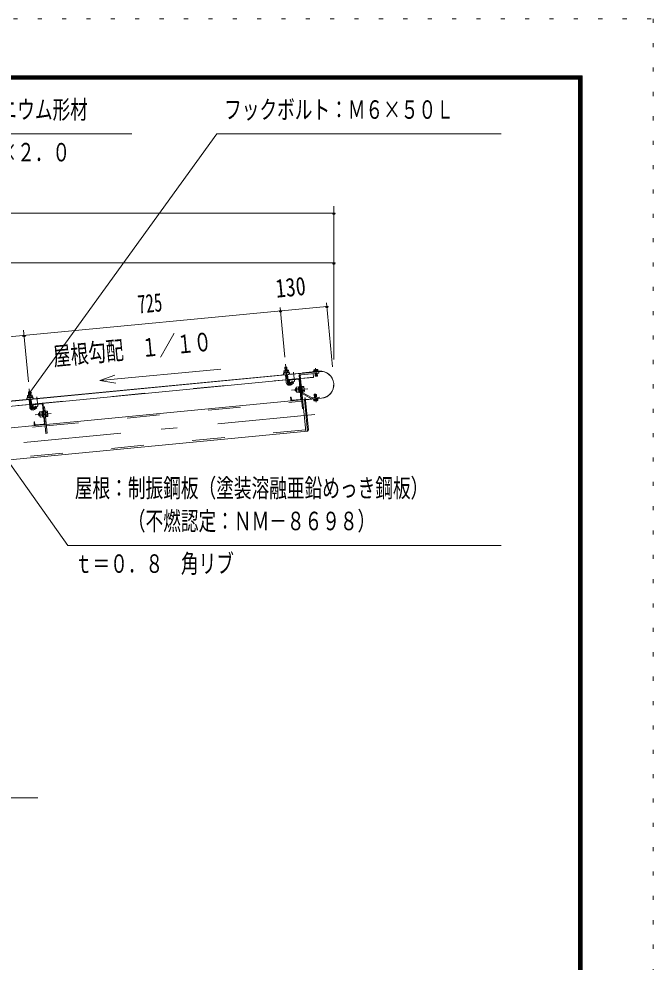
# Model space of a CAD drawing. Units: millimetres, scale not verified. Extents: x -31545 to 31552, y -14700 to 14700.
# Drawn here: x 25306 to 31552, y 5408 to 14700 of the extents above; entities that cross this region are included whole.
import ezdxf
from ezdxf.enums import TextEntityAlignment as Align

# ---------------------------------------------------------------- set-up
doc = ezdxf.new("R2010")
doc.units = ezdxf.units.MM
doc.header["$LTSCALE"] = 80
for name, pattern in [('USER2', [10, 4, -6]), ('USER3', [24, 12, -5, 2, -5]), ('USER4', [3, 0.5, -2.5])]:
    doc.linetypes.add(name, pattern=pattern)
for name, color, linetype, lineweight in [('0-6_2-02BOLD', 7, 'Continuous', 18), ('0-7_2-12HIDDEN', 3, 'USER2', 18), ('0-8_2-22CENTER', 3, 'USER3', 18), ('0-9_2-42THIN', 4, 'Continuous', 18), ('0-A_2-52DIM', 3, 'Continuous', 18), ('0-C_F-F1PAPER', 5, 'Continuous', 18), ('0-D_F-E_J_ADD', 5, 'USER4', 18)]:
    doc.layers.add(name, color=color, linetype=linetype, lineweight=lineweight)
doc.styles.add('ＭＳ ゴシック', font='')
doc.styles.get('ＭＳ ゴシック').set_extended_font_data('MS Gothic')

msp = doc.modelspace()

# ---------------------------------------------------------------- linework, layer by layer
at = {"layer": '0-6_2-02BOLD'}
for p, q in [((27946.04, 11267.53), (27925.14, 11265.51)), ((28240.83, 11232.83), (28239.66, 11245.02)), ((22768.72, 10698.56), (28261.78, 11227.48)), ((28203.77, 11220.14), (22768.9, 10696.82)), ((27927.4, 11232.98), (27929.12, 11215.13)), ((27932.02, 11193.97), (27939.42, 11117.1)), ((27935.64, 11156.39), (27956.55, 11158.41)), ((27951.74, 11217.31), (27950.02, 11235.15)), ((27960.33, 11119.12), (27952.92, 11195.98)), ((27957.79, 11145.47), (28069.28, 11156.2)), ((28077.62, 11186.36), (28130.44, 10637.81)), ((28093.11, 11025.66), (28077.63, 11186.35)), ((28204.09, 11216.82), (28203.6, 11221.87)), ((28220.71, 11230.92), (28219.55, 11243.09)), ((28221.5, 11218.49), (28221.02, 11223.55)), ((28224.97, 11182.1), (28222.57, 11207.34)), ((28241.93, 11225.57), (28242.41, 11220.5)), ((25431.97, 10902.25), (27936.88, 11143.45)), ((28058.66, 11149.55), (27976.45, 11141.63)), ((28030.42, 11059.44), (28033.1, 11031.58)), ((28058.85, 11074.51), (28038.63, 11072.56)), ((28039.89, 11059.49), (28060.11, 11061.43)), ((28082.76, 10957.77), (28064.78, 11144.52)), ((28071.06, 11079.18), (28065.49, 11078.64)), ((28072.63, 11121.36), (28083.78, 11122.43)), ((28111.68, 11066.4), (28094.95, 11064.79)), ((25399.3, 11022.31), (25402.26, 10991.6)), ((25401.57, 10989.77), (25403.29, 10971.92)), ((25425.91, 10974.1), (25424.2, 10991.95)), ((28062.62, 11035.29), (28042.41, 11033.34)), ((28060.7, 11055.33), (28068.34, 11049.04)), ((28069.01, 11042.07), (28061.37, 11048.36)), ((28070.96, 11021.86), (28063.98, 11021.19)), ((28094.71, 11008.91), (28189.22, 10958.25)), ((28194.51, 10968.13), (28096.39, 11020.71)), ((28097.47, 11038.64), (28114.2, 11040.25)), ((22906.15, 10659.04), (25411.06, 10900.24)), ((25406.2, 10950.75), (25413.6, 10873.89)), ((25409.82, 10913.18), (25430.72, 10915.19)), ((25434.5, 10875.9), (25427.1, 10952.77)), ((25447.86, 10868.62), (25445.58, 10892.31)), ((25450.62, 10898.41), (25532.84, 10906.34)), ((25538.95, 10901.3), (25556.93, 10714.56)), ((25557.94, 10879.21), (25546.8, 10878.15)), ((28089.4, 10947.16), (25574.72, 10705.03)), ((28077.72, 10951.66), (27995.5, 10943.75)), ((28129.67, 10948.93), (28287.15, 10964.1)), ((28287.31, 10962.35), (28129.84, 10947.2)), ((28219.61, 10950.22), (28220.77, 10938.04)), ((28239.72, 10952.13), (28240.88, 10939.96)), ((25483.39, 10868.06), (25461.17, 10852.21)), ((25511.56, 10816.9), (25504.6, 10816.23)), ((25507.28, 10788.37), (25514.24, 10789.04)), ((25534.29, 10818.22), (25514.07, 10816.28)), ((25516.58, 10790.13), (25536.8, 10792.07)), ((25534.87, 10812.12), (25542.51, 10805.82)), ((25543.18, 10798.85), (25535.54, 10805.15)), ((25585.86, 10823.19), (25569.12, 10821.58)), ((25571.64, 10795.43), (25588.37, 10797.04)), ((25563.58, 10703.95), (23048.91, 10461.82)), ((25551.89, 10708.45), (25469.67, 10700.54)), ((25538.17, 10777.98), (25545.13, 10778.65)), ((25545.36, 10776.21), (25550.94, 10776.74))]:
    msp.add_line(p, q, dxfattribs=at)
for points in [[(27949, 11236.83), (27946.04, 11267.53), (27944.13, 11269.1), (27926.71, 11267.43), (27925.14, 11265.51), (27928.09, 11234.81)], [(28212.36, 11244.18), (28209.49, 11242.14), (28210.65, 11229.96)], [(28212.36, 11244.18), (28246.52, 11247.44), (28249.72, 11245.98), (28250.89, 11233.79)], [(27917.8, 11214.05), (27916.09, 11231.89), (27918.95, 11233.93), (27958.14, 11237.71), (27961.34, 11236.25), (27963.06, 11218.41)], [(28066.48, 11185.29), (28097.79, 10860.06), (28108.94, 10861.14)], [(28080.58, 11155.7), (28208.79, 11168.04), (28205.17, 11205.66)], [(28082.85, 11205.14), (28259.83, 11222.18), (28260.91, 11211.03), (28083.92, 11193.99)], [(28261.62, 11229.22), (28098.92, 11213.55), (28099.09, 11211.81)], [(28243.47, 11209.35), (28245.87, 11184.09), (28242.72, 11180.28), (28228.78, 11178.95), (28224.97, 11182.1), (28245.87, 11184.09)], [(27971.4, 11135.52), (27973.69, 11111.83), (27968.11, 11111.29), (27965.83, 11134.98)], [(27974.8, 11112.52), (27997.03, 11128.37), (28009.22, 11111.27), (27987, 11095.42)], [(28040.06, 11032.25), (28033.1, 11031.58), (28027.37, 11036.3), (28025.69, 11053.72), (28030.42, 11059.44), (28037.38, 11060.12)], [(28038.63, 11072.56), (28036.61, 11068.13), (28040.84, 11024.23), (28043.67, 11020.26), (28063.88, 11022.21)], [(28063.98, 11021.19), (28058.75, 11075.53), (28065.73, 11076.21)], [(28065.49, 11078.64), (28071.19, 11019.42), (28076.77, 11019.96)], [(28093.49, 11021.57), (28099.06, 11022.11), (28093.36, 11081.33), (28087.78, 11080.8)], [(28093.69, 11077.87), (28110.43, 11079.48), (28113.25, 11075.51), (28117.48, 11031.62), (28115.46, 11027.18), (28098.73, 11025.57)], [(25391.98, 10970.84), (25390.26, 10988.68), (25393.13, 10990.72), (25432.31, 10994.5), (25435.52, 10993.04), (25437.23, 10975.19)], [(25423.17, 10993.61), (25420.21, 11024.31), (25418.3, 11025.89), (25400.88, 11024.22), (25399.3, 11022.31), (25420.21, 11024.31)], [(27989.39, 10948.78), (27987.11, 10972.47), (27981.53, 10971.94), (27983.81, 10948.25)], [(28124.11, 10951.92), (28122.6, 10967.6), (28124.34, 10967.76), (28125.85, 10952.08)], [(28199.56, 10956.18), (28263.76, 10962.35), (28262.68, 10973.51), (28198.48, 10967.33)], [(28238.31, 10971.16), (28235.46, 11000.95), (28231.65, 11004.1), (28217.72, 11002.77), (28214.57, 10998.96)], [(28235.46, 11000.95), (28214.57, 10998.96), (28217.4, 10969.15)], [(22823.78, 10126.85), (28147.86, 10639.49), (28117.97, 10949.91), (28100.55, 10948.23)], [(25440, 10891.77), (25442.29, 10868.08), (25447.86, 10868.62)], [(25483.39, 10868.06), (25471.2, 10885.15), (25448.98, 10869.31)], [(25544.52, 10901.83), (25571.97, 10616.86), (25583.11, 10617.93), (25557.95, 10879.22)], [(28147.86, 10639.49), (28157.3, 10650.95), (28129.43, 10940.47), (28117.97, 10949.91)], [(28213.93, 10935.61), (28210.71, 10937.08), (28209.55, 10949.26)], [(28213.93, 10935.61), (28248.07, 10938.87), (28250.94, 10940.92), (28249.79, 10953.1)], [(25533.02, 10831.3), (25512.8, 10829.35), (25510.79, 10824.91)], [(25510.79, 10824.91), (25515.01, 10781.02), (25517.84, 10777.05), (25538.06, 10779)], [(25539.9, 10832.99), (25532.92, 10832.32), (25538.17, 10777.98)], [(25545.36, 10776.21), (25539.66, 10835.43), (25545.24, 10835.97)], [(25567.66, 10778.35), (25573.23, 10778.89), (25567.53, 10838.12), (25561.96, 10837.58)], [(25567.87, 10834.65), (25584.6, 10836.27), (25587.43, 10832.3), (25591.66, 10788.4), (25589.64, 10783.97), (25572.91, 10782.35)], [(25463.56, 10705.57), (25461.29, 10729.26), (25455.7, 10728.72), (25457.98, 10705.03)]]:
    msp.add_lwpolyline(points, dxfattribs=at)
for points in [[(27968.3, 11218.91), (27968.84, 11213.34), (27913.09, 11207.96), (27912.56, 11213.53)], [(28208.99, 11229.8), (28209.53, 11224.23), (28253.08, 11228.38), (28252.55, 11233.95)], [(25442.47, 10975.7), (25386.73, 10970.32), (25387.27, 10964.75), (25443.01, 10970.13)], [(28207.89, 10949.1), (28207.36, 10954.68), (28250.91, 10958.83), (28251.45, 10953.26)], [(25501.55, 10793.08), (25499.86, 10810.51), (25504.6, 10816.23), (25507.28, 10788.37)]]:
    msp.add_lwpolyline(points, close=True, dxfattribs=at)
for centre, radius, start, end in [((28215.13, 11236.3), 8.11, 56.9164, 95.44783), ((28232.27, 11216.16), 29.79, 75.61871, 115.27916), ((28245.3, 11239.18), 8.11, 95.44783, 133.99406), ((27917.25, 11201.33), 7, 95.49939, 275.49939), ((27922.53, 11224.17), 10.06, 61.11575, 121.11575), ((27942.15, 11198.38), 37.62, 77.91205, 113.08797), ((27956.48, 11227.44), 10.06, 69.88426, 129.88426), ((27966.03, 11206.03), 7, 275.5002, 95.5002), ((28059.2, 11143.98), 11.2, 5.5027, 95.5027), ((28084.59, 11187.02), 18.2, 95.50003, 185.50002), ((28084.59, 11187.02), 7, 95.50003, 185.50002), ((28274.46, 11095.78), 134.05, 275.50003, 95.50003), ((28274.46, 11095.78), 132.3, 275.50003, 95.50003), ((27969.47, 11119.99), 30.18, 185.5, 305.5), ((27969.47, 11119.99), 9.19, 185.5, 305.5), ((27976.98, 11136.05), 11.2, 95.49878, 185.49857), ((27976.98, 11136.05), 5.6, 95.49878, 185.4908), ((28046.85, 11066.76), 10.07, 185.50095, 226.22777), ((28075.16, 11049.69), 36.61, 164.47554, 206.52635), ((28059.2, 11143.98), 5.6, 5.5027, 95.5027), ((28103.46, 11072.21), 10.07, 324.77412, 5.50095), ((28078.93, 11050.06), 36.61, 344.47554, 26.52635), ((25391.42, 10958.12), 7, 95.49939, 275.49939), ((25396.71, 10980.96), 10.06, 61.11575, 121.11575), ((25416.32, 10955.17), 37.62, 77.91205, 113.08797), ((25430.66, 10984.23), 10.06, 69.88426, 129.88426), ((25440.19, 10962.82), 7, 275.5002, 95.5002), ((28050.63, 11027.54), 10.07, 144.77412, 185.50095), ((28099.37, 11026.27), 6.3, 226.24097, 241.79402), ((28107.24, 11032.98), 10.07, 5.50095, 46.22777), ((28197.81, 10974.3), 7, 241.81552, 275.50003), ((25443.65, 10876.78), 30.18, 185.5, 305.5), ((25443.65, 10876.78), 9.19, 185.5, 305.5), ((25451.15, 10892.84), 11.2, 95.49878, 185.49857), ((25451.15, 10892.84), 5.6, 95.49878, 185.4908), ((25533.37, 10900.77), 11.2, 5.5027, 95.5027), ((25533.37, 10900.77), 5.6, 5.5027, 95.5027), ((27994.96, 10949.32), 11.2, 185.49792, 275.50047), ((27994.96, 10949.32), 5.6, 185.4908, 275.50047), ((28077.19, 10957.23), 5.6, 275.51155, 5.5027), ((28077.19, 10957.23), 11.2, 275.51155, 5.5027), ((28129.33, 10952.42), 5.25, 185.50003, 275.50003), ((28129.33, 10952.42), 3.5, 185.50003, 275.50003), ((28197.81, 10974.3), 18.2, 241.8121, 275.50003), ((28215.15, 10943.87), 8.11, 275.44783, 313.99406), ((28228.17, 10966.89), 29.79, 255.61871, 295.27916), ((28245.31, 10946.75), 8.11, 236.9164, 275.44783), ((25521.03, 10823.55), 10.07, 185.50095, 226.22777), ((25549.34, 10806.48), 36.61, 164.47554, 206.52635), ((25524.8, 10784.32), 10.07, 144.77412, 185.50095), ((25577.63, 10829), 10.07, 324.77412, 5.50095), ((25553.11, 10806.84), 36.61, 344.47554, 26.52635), ((25581.42, 10789.77), 10.07, 5.50095, 46.22777), ((25469.13, 10706.11), 11.2, 185.49792, 275.50047), ((25469.13, 10706.11), 5.6, 185.4908, 275.50047), ((25551.36, 10714.02), 5.6, 275.51155, 5.5027), ((25551.36, 10714.02), 11.2, 275.51155, 5.5027)]:
    msp.add_arc(centre, radius, start, end, dxfattribs=at)
at = {"layer": '0-7_2-12HIDDEN'}
for p, q in [((27957.62, 11147.2), (28069.11, 11157.94)), ((28080.42, 11157.44), (28208.62, 11169.78)), ((25431.8, 10903.99), (27936.71, 11145.19)), ((22905.98, 10660.79), (25410.89, 10901.98)), ((25576.14, 10690.39), (28090.81, 10932.53)), ((23050.32, 10447.18), (25564.98, 10689.32)), ((28129.03, 10652.44), (22822.37, 10141.48))]:
    msp.add_line(p, q, dxfattribs=at)
at = {"layer": '0-8_2-22CENTER'}
for p, q in [((27932.51, 11298.43), (27949.88, 11118.11)), ((28236.17, 11175.79), (28228.02, 11260.43)), ((28019.23, 11128.17), (28010.32, 11220.84)), ((27980.9, 11103.97), (28014.38, 11127.84)), ((25406.69, 11055.22), (25424.05, 10874.89)), ((25493.41, 10884.96), (25484.49, 10977.63)), ((28150.21, 11056.92), (27991.7, 11041.65)), ((28232.42, 10922.63), (28224.27, 11007.27)), ((25455.08, 10860.76), (25488.56, 10884.63)), ((28220.01, 10803.08), (22808.83, 10282.06)), ((25465.87, 10798.43), (25624.38, 10813.71))]:
    msp.add_line(p, q, dxfattribs=at)
for centre in [(27969.47, 11119.99), (25443.65, 10876.78)]:
    msp.add_arc(centre, 19.69, 185.5, 305.5, dxfattribs=at)
at = {"layer": '0-9_2-42THIN'}
for p, q in [((27929.83, 11234.98), (27926.71, 11267.43)), ((27944.13, 11269.1), (27947.25, 11236.66)), ((27954.8, 11158.23), (27951.19, 11195.81)), ((27957.17, 11151.9), (27954.81, 11158.23)), ((28223.8, 11223.82), (28224.28, 11218.76)), ((28225.35, 11207.61), (28228.03, 11179.58)), ((28239.61, 11220.23), (28239.13, 11225.3)), ((28243.35, 11181.05), (28240.68, 11209.08)), ((25404, 10991.77), (25400.88, 11024.21)), ((25418.3, 11025.89), (25421.42, 10993.45)), ((28037.72, 11056.64), (28027.27, 11055.63)), ((28029.28, 11034.73), (28039.73, 11035.74)), ((28220.19, 10969.42), (28217.09, 11002.01)), ((28232.42, 11003.48), (28235.52, 10970.9)), ((25511.89, 10813.42), (25501.44, 10812.41)), ((25503.45, 10791.51), (25513.9, 10792.52))]:
    msp.add_line(p, q, dxfattribs=at)
for points in [[(27933.77, 11194.14), (27937.38, 11156.56), (27936.27, 11149.89)], [(25407.94, 10950.92), (25411.56, 10913.35), (25410.44, 10906.68)], [(25431.34, 10908.69), (25428.97, 10915.02), (25425.36, 10952.6)]]:
    msp.add_lwpolyline(points, dxfattribs=at)
at = {"layer": '0-A_2-52DIM'}
for p, q in [((27256.92, 13565.9), (25414.91, 11017.86)), ((30056.91, 13565.9), (27256.92, 13565.9)), ((28408.41, 12855.45), (28408.41, 11345.24)), ((14345.42, 12785.45), (28408.41, 12785.45)), ((28422.41, 12785.45), (28394.41, 12785.45)), ((28408.41, 12295.45), (14345.42, 12295.45)), ((28422.41, 12295.45), (28394.41, 12295.45)), ((28395.6, 11272.78), (28335.09, 11901.27)), ((28338.3, 11867.92), (22830.27, 11337.56)), ((27895.9, 11823.97), (27867.9, 11823.97)), ((27925.79, 11368.11), (27878.7, 11857.32)), ((28352.3, 11867.92), (28324.3, 11867.92)), ((25399.98, 11124.9), (25351.06, 11633.02)), ((25370.08, 11580.76), (25342.08, 11580.76)), ((26104.36, 11135.89), (26259.71, 11109.89)), ((25428.91, 11017.86), (25400.91, 11017.86))]:
    msp.add_line(p, q, dxfattribs=at)
for points in [[(23291.33, 10586.06), (23826.92, 13565.9), (26416.92, 13565.9)], [(26251.89, 11191.05), (26104.36, 11135.89), (27293.77, 11250.42)], [(24824.52, 10872.44), (25786.91, 9512.9), (30056.91, 9512.9)], [(20860.87, 8133), (22692.27, 7026.09), (25492.28, 7026.09)]]:
    msp.add_lwpolyline(points, dxfattribs=at)
for centre in [(28408.41, 12785.45), (28408.41, 12295.45), (27881.9, 11823.97), (28338.3, 11867.92), (25356.08, 11580.76), (25414.91, 11017.86)]:
    msp.add_arc(centre, 14, 180, 0, dxfattribs=at)
at = {"layer": '0-C_F-F1PAPER'}
for points in [[(30852.03, -14000), (-9327.96, -14000), (-9327.96, 14140), (30852.03, 14140)], [(30848.53, -13996.5), (-9324.46, -13996.5), (-9324.46, 14136.5), (30848.53, 14136.5)], [(30845.03, -13993), (-9320.96, -13993), (-9320.96, 14133), (30845.03, 14133)], [(30841.53, -13989.5), (30841.53, 14129.5), (-9317.46, 14129.5), (-9317.46, -13989.5)], [(30838.03, -13986), (-9313.96, -13986), (-9313.96, 14126), (30838.03, 14126)], [(30834.53, -13982.5), (30834.53, 14122.5), (-9310.46, 14122.5), (-9310.46, -13982.5)], [(30831.03, -13979), (-9306.96, -13979), (-9306.96, 14119), (30831.03, 14119)], [(30827.54, -13975.5), (30827.54, 14115.5), (-9303.46, 14115.5), (-9303.46, -13975.5)], [(30824.03, -13972), (30824.03, 14112), (-9299.96, 14112), (-9299.96, -13972)], [(30820.53, -13968.5), (30820.53, 14108.5), (-9296.46, 14108.5), (-9296.46, -13968.5)], [(30817.03, -13965), (-9292.96, -13965), (-9292.96, 14105), (30817.03, 14105)]]:
    msp.add_lwpolyline(points, close=True, dxfattribs=at)
at = {"layer": '0-D_F-E_J_ADD'}
msp.add_lwpolyline([(31552.03, -14700), (-10027.97, -14700), (-10027.97, 14700), (31552.03, 14700)], close=True, dxfattribs=at)

# ---------------------------------------------------------------- texts
at = {"layer": '0-A_2-52DIM', "color": 7, "style": 'ＭＳ ゴシック', "width": 0.7}
for s, p in [('側化粧：アルミニウム形材', (23896.92, 13660.78)), ('フックボルト：Ｍ６×５０Ｌ', (27326.92, 13660.78)), ('\u3000－７７×４０×２．０', (23896.92, 13240.77)), ('屋根：制振鋼板（塗装溶融亜鉛めっき鋼板）', (25856.91, 9932.46)), ('\u3000\u3000\u3000（不燃認定：ＮＭ－８６９８）', (25856.91, 9607.78)), ('ｔ＝０．８\u3000角リブ', (25856.9, 9187.77))]:
    msp.add_text(s, height=182.3, dxfattribs=at).set_placement(p, align=Align.BOTTOM_LEFT)
at = {"layer": '0-A_2-52DIM', "color": 7, "style": 'ＭＳ ゴシック'}
for s, width, p in [('130', 0.8, (27847.49, 11898.39)), ('725', 0.65, (26489.77, 11742.67)), ('屋根勾配\u3000１／１０', 0.7, (25656.82, 11228.72))]:
    msp.add_text(s, height=182.3, rotation=5.5, dxfattribs=dict(at, width=width)).set_placement(p, align=Align.BOTTOM_LEFT)

doc.saveas('drawing.dxf')
